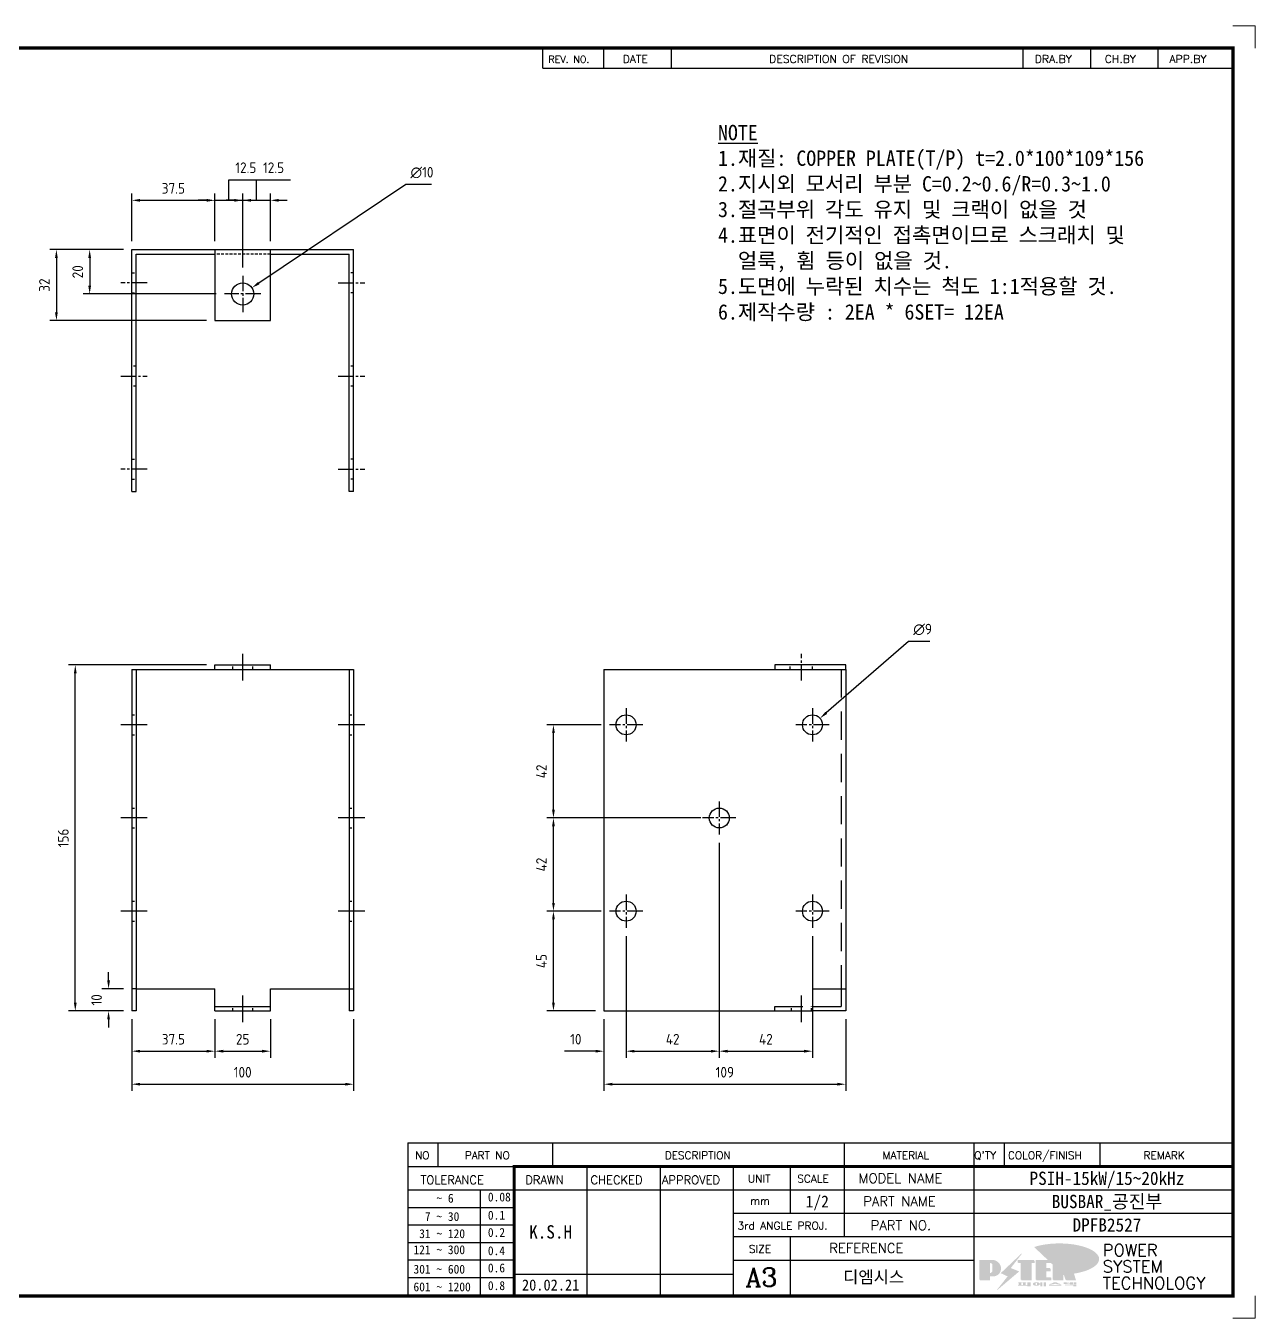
# Model space of a CAD drawing. Header units: millimetres. Extents: x 24815 to 37444, y -10619 to 6020.
# Drawn here: x 27883 to 28437, y -7723 to -7140 of the extents above; entities that cross this region are included whole.
import ezdxf
from ezdxf.enums import TextEntityAlignment as Align

# ---------------------------------------------------------------- set-up
doc = ezdxf.new("R2010")
doc.units = ezdxf.units.MM
for name, pattern in [('CENTER', [50.8, 31.75, -6.35, 6.35, -6.35]), ('CENTER1', [10, 7, -1, 1, -1]), ('HIDDEN', [9.525, 6.35, -3.175]), ('HIDDENX2', [19.05, 12.7, -6.35])]:
    doc.linetypes.add(name, pattern=pattern)
doc.layers.add('FORMAT-1', color=7, linetype='Continuous')
doc.layers.add('line', color=3, linetype='Continuous')
doc.styles.add('HAN', font='')
doc.styles.add('RC', font='ROMANC.SHX')
doc.styles.add('ROMANT', font='romant')
doc.styles.get("Standard").update_dxf_attribs({"font": 'ISOCP.SHX', "bigfont": 'WHGTXT.SHX'})
doc.styles.get('HAN').set_extended_font_data('GulimChe')
doc.dimstyles.new('PS-1.5', dxfattribs={"dimscale": 1.5, "dimtxt": 3.2, "dimasz": 2.5, "dimexe": 2, "dimexo": 2.5, "dimgap": 2, "dimtad": 1, "dimtoh": 1, "dimrnd": 0.05, "dimzin": 12, "dimdsep": 46, "dimtxsty": 'Standard', "dimcen": 0, "dimclrt": 2, "dimazin": 3, "dimtfac": 1, "dimtofl": 0, "dimtmove": 0, "dimatfit": 3, "dimfxl": 0.18, "dimtolj": 1, "dimtzin": 0, "dimarcsym": 0})

# ---------------------------------------------------------------- blocks, each defined once
blk = doc.blocks.new('new LOGO')
at = {"layer": 'line'}
h = blk.add_hatch(color=250, dxfattribs=at)
h.paths.add_polyline_path([(44.5, 69.4), (46.6, 69.4, -0.129793), (52, 68, 0.221832), (43.6, 71.9), (41.5, 71.9), (41.5, 27.9), (43.6, 27.9, 0.02048), (44.5, 28)], flags=17)
h.paths.add_polyline_path([(44.5, 13.9), (57.3, 13.9, 0.72362), (77.1, 73.9, -0.679777), (54.3, 16.4), (41.5, 16.4), (41.5, -0.1), (3, -0.1), (3, -2.6), (44.5, -2.6)])
h.paths.add_polyline_path([(117.9, 14.2), (71.5, -44.4), (77.1, -39.6), (120.8, 15.6), (92, 28.9), (173.3, 106), (177.5, 111.4), (89.1, 27.6)])
h.paths.add_polyline_path([(162.7, 71.9), (162.7, 69.4), (172.5, 69.4), (172.5, 71.9)], flags=17)
h.paths.add_polyline_path([(217.7, 69.4), (230.5, 69.4), (230.5, 80.4), (227.5, 80.4), (227.5, 71.9), (214.7, 71.9), (214.7, -0.1), (175.5, -0.1), (175.5, -2.6), (217.7, -2.6)])
h.paths.add_polyline_path([(297.8, 46.6), (294.8, 46.6), (294.8, 37.4), (276, 37.4), (276, 10.9), (279, 10.9), (279, 34.9), (297.8, 34.9)])
h.paths.add_polyline_path([(300, 8.4), (297, 8.4), (297, -0.1), (237.5, -0.1), (237.5, -2.6), (300, -2.6)])
h.paths.add_polyline_path([(297.8, 80.4), (294.8, 80.4), (294.8, 71.9), (276, 71.9), (276, 49.1), (279, 49.1), (279, 69.4), (297.8, 69.4)])
h.paths.add_polyline_path([(350.2, 80.4), (347.2, 80.4), (347.2, 61.6), (350.2, 63.5)])
h.paths.add_polyline_path([(350.2, 26.7), (347.2, 35.2), (347.2, -0.1), (308.5, -0.1), (308.5, -2.6), (350.2, -2.6)])
h.paths.add_polyline_path([(402.7, 80.4), (396.5, 80.4), (379.6, 66.8), (400.5, -0.1), (361.8, -0.1), (362.7, -2.6), (403.5, -2.6), (382.6, 64.3)])
blk.add_hatch(color=5, dxfattribs=at).paths.add_polyline_path([(166.3, 35), (131, 49), (180.4, 112.7), (92, 28.9), (120.8, 15.6), (74.4, -43)])
h = blk.add_hatch(color=253, dxfattribs=at)
edge = h.paths.add_edge_path()
edge.add_ellipse((333.9, 86.4), major_axis=(-165.9, 0), ratio=0.39426, start_angle=111.5127, end_angle=334.469)
edge.add_ellipse((314.1, 81.2), major_axis=(-153.7, 0), ratio=0.40699, start_angle=121.3066, end_angle=327.7437, ccw=False)
edge.add_line((394, 27.8), (394.7, 25.6))
h = blk.add_hatch(color=1, dxfattribs=at)
h.paths.add_polyline_path([(41.5, 16.4), (54.3, 16.4, 1), (54.3, 82.9), (0, 82.9), (0, -0.1), (41.5, -0.1)])
h.paths.add_polyline_path([(41.5, 27.9), (41.5, 71.9), (43.6, 71.9, -0.414214), (54.6, 60.9), (54.6, 38.9, -0.414214), (43.6, 27.9)], flags=16)
h.paths.add_polyline_path([(214.7, 71.9), (227.5, 71.9), (227.5, 82.9), (159.7, 82.9), (159.7, 71.9), (172.5, 71.9), (172.5, -0.1), (214.7, -0.1)])
h.paths.add_polyline_path([(276, 37.4), (294.8, 37.4), (294.8, 49.1), (276, 49.1), (276, 71.9), (294.8, 71.9), (294.8, 82.9), (234.5, 82.9), (234.5, -0.1), (297, -0.1), (297, 10.9), (276, 10.9)])
h.paths.add_polyline_path([(347.2, 35.2), (359.7, -0.1), (400.5, -0.1), (379.6, 66.8), (399.7, 82.9), (380.6, 82.9), (347.2, 61.6), (347.2, 82.9), (305.5, 82.9), (305.5, -0.1), (347.2, -0.1)])
h = blk.add_hatch(color=250, dxfattribs=at)
edge = h.paths.add_edge_path()
edge.add_ellipse((237.8, -17.6), major_axis=(-14.3, 0), ratio=0.526336, start_angle=192.2456, end_angle=269.0748)
edge.add_line((238.1, -10.1), (237.6, -10.1))
edge.add_ellipse((237.8, -17.6), major_axis=(-14.3, 0), ratio=0.526336, start_angle=270.9252, end_angle=449.0748)
edge.add_line((237.6, -25.1), (238.1, -25.1))
edge.add_ellipse((237.8, -17.6), major_axis=(-14.3, 0), ratio=0.526336, start_angle=450.9252, end_angle=527.7544)
edge.add_line((251.7, -19.2), (254.1, -19.2))
edge.add_line((254.1, -19.2), (254.1, -27.1))
edge.add_line((254.1, -27.1), (263.1, -27.1))
edge.add_line((263.1, -27.1), (263.1, -10.1))
edge.add_line((263.1, -10.1), (254.1, -10.1))
edge.add_line((254.1, -10.1), (254.1, -16))
edge.add_line((254.1, -16), (251.7, -16))
h.paths.add_polyline_path([(241, -16.4), (241, -18.7, -1), (234.4, -18.7), (234.4, -16.4, -1)], flags=16)
h.paths.add_polyline_path([(278.2, -10.1), (268.1, -10.1), (268.1, -27.1), (278.2, -27.1)])
h.paths.add_polyline_path([(310.3, -10.1), (310.3, -11.1, -0.157169), (289.3, -17.5), (294, -19.9, 0.128407), (316.3, -15.9, 0.128407), (338.6, -19.9), (343.3, -17.5, -0.157169), (322.2, -11.1), (322.2, -10.1)])
h.paths.add_polyline_path([(342.1, -25.1), (342.1, -22.3), (290.4, -22.3), (290.4, -25.1)])
h.paths.add_polyline_path([(352, -10.1), (352, -16.2, 0.414214), (354, -18.2), (378.7, -18.2), (378.7, -19.6), (390.2, -19.6), (390.2, -10.1), (378.7, -10.1), (378.7, -13.6), (374.7, -13.6), (374.7, -15.1), (378.7, -15.1), (378.7, -16.2), (364.7, -16.2), (364.7, -15.1), (371.2, -15.1), (371.2, -13.6), (364.7, -13.6), (364.7, -12.6), (374.7, -12.6), (374.7, -10.1)])
h.paths.add_polyline_path([(393.8, -10.1), (393.8, -19.6), (405, -19.6), (405, -10.1)])
h.paths.add_polyline_path([(405, -27.1), (405, -20.9), (356.8, -20.9), (356.8, -23), (391.8, -23), (391.8, -27.1)])
h.paths.add_polyline_path([(200.4, -10.1), (200.4, -22.3), (193.2, -22.3), (193.2, -12.6), (196.6, -12.6), (196.6, -10.1), (161, -10.1), (161, -12.6), (164.5, -12.6), (164.5, -22.3), (161, -22.3), (161, -25.1), (200.4, -25.1), (200.4, -27.1), (213.9, -27.1), (213.9, -10.1)])
h.paths.add_polyline_path([(182, -12.6), (175.6, -12.6), (175.6, -22.3), (182, -22.3)], flags=17)
blk = doc.blocks.new('format-3')
at = {"color": 3, "lineweight": 9}
for p, q in [((414.5, 291.3), (419.5, 291.3)), ((419.5, 286.3), (419.5, 291.3)), ((419.5, 5), (419.5, 0)), ((414.5, 0), (419.5, 0))]:
    blk.add_line(p, q, dxfattribs=at)
at = {"color": 180}
for p, q in [((258.97, 281.75), (258.97, 286.3)), ((272.71, 281.75), (272.71, 286.3)), ((287.94, 281.75), (287.94, 286.3)), ((367.22, 281.75), (367.22, 286.3)), ((382.45, 281.75), (382.45, 286.3)), ((397.61, 281.75), (397.61, 286.3)), ((258.97, 281.75), (414.5, 281.75)), ((228.5, 39.49), (228.5, 5)), ((228.5, 39.49), (414.5, 39.49)), ((235.29, 39.49), (235.29, 34.21)), ((261.24, 34.21), (261.24, 39.49)), ((326.9, 39.49), (326.9, 34.21)), ((356.11, 39.49), (356.11, 34.21)), ((362.93, 39.49), (362.93, 34.21)), ((384.48, 39.49), (384.48, 34.21)), ((228.5, 34.21), (252.48, 34.21)), ((268.96, 5), (268.96, 34.21)), ((285.45, 5), (285.45, 34.21)), ((301.94, 5), (301.94, 34.21)), ((314.72, 34.21), (314.72, 23.65)), ((326.9, 34.21), (326.9, 18.37)), ((356.11, 34.21), (356.11, 5)), ((228.5, 28.93), (252.48, 28.93)), ((244.89, 5.23), (244.89, 28.93)), ((252.48, 28.93), (414.5, 28.93)), ((228.5, 24.98), (252.48, 24.98)), ((301.94, 23.65), (414.5, 23.65)), ((228.5, 21.03), (252.48, 21.03)), ((301.94, 18.37), (414.5, 18.37)), ((314.72, 18.37), (314.72, 5)), ((228.5, 17.08), (252.48, 17.08)), ((228.5, 13.13), (252.48, 13.13)), ((301.94, 13.09), (356.11, 13.09)), ((228.5, 9.18), (252.48, 9.18)), ((252.48, 9.95), (301.94, 9.95))]:
    blk.add_line(p, q, dxfattribs=at)
at = {"const_width": 0.7}
blk.add_lwpolyline([(252.48, 5), (252.48, 34.21), (414.5, 34.21)], dxfattribs=at)
at = {"layer": 'FORMAT-1', "const_width": 0.7}
blk.add_lwpolyline([(13, 5), (13, 286.3), (414.5, 286.3), (414.5, 5)], close=True, dxfattribs=at)
at = {"xscale": 0.05400000000000027, "yscale": 0.05400000000000027, "zscale": 0.05400000000000027}
blk.add_blockref('new LOGO', (357.35, 8.65), dxfattribs=at)
at = {"color": 2}
for s, height, style, p in [('REV. NO.', 1.56, 'RC', (260.23, 282.95)), ('DATE', 1.788, 'RC', (276.95, 282.94)), ('DESCRIPTION OF REVISION', 1.7875, 'RC', (309.98, 282.94)), ('DRA.BY', 1.788, 'RC', (369.83, 282.94)), ('CH.BY', 1.788, 'RC', (385.59, 282.94)), ('APP.BY', 1.788, 'RC', (400.18, 282.94)), ('COLOR/FINISH', 1.7424, 'RC', (363.8, 35.83)), ('NO', 1.742, 'RC', (230.16, 35.83)), ('PART NO', 1.742, 'RC', (241.36, 35.83)), ('DESCRIPTION', 1.7424, 'RC', (286.43, 35.83)), ('MATERIAL', 1.742, 'RC', (335.52, 35.83)), ("Q'TY", 1.742, 'RC', (356.17, 35.83)), ('REMARK', 1.742, 'RC', (394.37, 35.83)), (' TOLERANCE', 1.9, 'RC', (230.11, 30.22)), ('DRAWN', 1.9, 'RC', (255, 30.22)), ('CHECKED', 1.9, 'RC', (269.71, 30.22)), ('APPROVED', 1.9, 'RC', (285.8, 30.22)), ('UNIT', 1.742, 'RC', (305.19, 30.55)), ('SCALE', 1.742, 'RC', (316.32, 30.55)), ('MODEL NAME', 2.178, 'RC', (330.12, 30.46)), ('    ~ 6', 2, 'HAN', (229.8, 26.03)), ('0.08', 2, 'HAN', (246.57, 26.31)), ('mm', 1.742, 'RC', (305.67, 25.56)), ('PART NAME', 2.178, 'RC', (331.17, 25.24)), ('  7 ~ 30', 2, 'HAN', (229.8, 21.91)), ('0.1', 2, 'HAN', (246.57, 22.2)), ('3rd ANGLE PROJ.', 1.7424, 'RC', (302.87, 19.97)), ('PART NO.', 2.178, 'RC', (332.84, 19.85)), (' 31 ~ 120', 2, 'HAN', (229.8, 18.04)), ('0.2', 2, 'HAN', (246.57, 18.32)), ('121 ~ 300', 2, 'HAN', (229.8, 14.42)), ('0.4', 2, 'HAN', (246.57, 14.2)), ('SIZE', 1.742, 'RC', (305.39, 14.71)), ('REFERENCE', 2.178, 'RC', (323.52, 14.69)), ('301 ~ 600', 2, 'HAN', (229.8, 10.04)), ('0.6', 2, 'HAN', (246.57, 10.32)), ('601 ~ 1200', 2, 'HAN', (229.8, 6.05)), ('0.8', 2, 'HAN', (246.57, 6.33))]:
    blk.add_text(s, height=height, dxfattribs=dict(at, style=style)).set_placement(p)
at = {"style": 'ROMANT'}
for s, p in [('POWER', (385.15, 13.96)), ('SYSTEM', (385.15, 10.31)), ('TECHNOLOGY', (385.15, 6.56))]:
    blk.add_text(s, height=2.7, dxfattribs=at).set_placement(p)
at = {"color": 2, "lineweight": 25, "style": 'RC'}
blk.add_text('A3', height=4.182, dxfattribs=at).set_placement((304.61, 7.14))
at = {"style": 'HAN'}
for tag, height, p in [('MODEL-NAME', 3, (386.1, 31.53)), ('SCALE', 2.7, (320.81, 26.29)), ('PART-NAME', 3, (386.1, 26.29)), ('DRA-BY', 3, (260.72, 19.44)), ('CH-BY', 3, (277.21, 19.44)), ('APP-BY', 3, (293.7, 19.44)), ('PART-NO', 3, (386.1, 21.01)), ('CH-DATE', 2.5, (277.21, 7.47)), ('관련업체', 3, (333.52, 9.26)), ('DRA-DATE', 2.5, (260.72, 7.47)), ('APP-DATE', 2.5, (293.7, 7.47))]:
    blk.add_attdef(tag, text='', height=height, dxfattribs=at).set_placement(p, align=Align.MIDDLE_CENTER)
blk = doc.blocks.new('*D1315')
at = {"color": 0, "lineweight": -2, "transparency": 16777216}
for p, q in [((27930.33, -7587.98), (27930.33, -7605.36)), ((27967.83, -7587.98), (27967.83, -7605.36)), ((27934.08, -7602.36), (27964.08, -7602.36))]:
    blk.add_line(p, q, dxfattribs=at)
at = {"color": 0, "transparency": 16777216}
for points in [[(27934.08, -7601.74), (27934.08, -7602.99), (27930.33, -7602.36)], [(27964.08, -7601.74), (27964.08, -7602.99), (27967.83, -7602.36)]]:
    blk.add_solid(points, dxfattribs=at)
at = {"layer": 'Defpoints', "color": 0, "transparency": 16777216}
for p in [(27930.33, -7584.23), (27967.83, -7584.23), (27967.83, -7602.36)]:
    blk.add_point(p, dxfattribs=at)
at = {"color": 2, "transparency": 16777216, "insert": (27949.08, -7596.96), "char_height": 4.8, "attachment_point": 5}
blk.add_mtext('\\A1;37.5', dxfattribs=at)
blk = doc.blocks.new('*D1316')
at = {"color": 0, "lineweight": -2, "transparency": 16777216}
for p, q in [((27967.83, -7587.98), (27967.83, -7605.36)), ((27992.83, -7587.98), (27992.83, -7605.36)), ((27971.58, -7602.36), (27989.08, -7602.36))]:
    blk.add_line(p, q, dxfattribs=at)
at = {"color": 0, "transparency": 16777216}
for points in [[(27971.58, -7601.74), (27971.58, -7602.99), (27967.83, -7602.36)], [(27989.08, -7601.74), (27989.08, -7602.99), (27992.83, -7602.36)]]:
    blk.add_solid(points, dxfattribs=at)
at = {"layer": 'Defpoints', "color": 0, "transparency": 16777216}
for p in [(27967.83, -7584.23), (27992.83, -7584.23), (27992.83, -7602.36)]:
    blk.add_point(p, dxfattribs=at)
at = {"color": 2, "transparency": 16777216, "insert": (27980.33, -7596.96), "char_height": 4.8, "attachment_point": 5}
blk.add_mtext('\\A1;25', dxfattribs=at)
blk = doc.blocks.new('*D1317')
at = {"color": 0, "lineweight": -2, "transparency": 16777216}
for p, q in [((27930.33, -7587.98), (27930.33, -7620.25)), ((28030.33, -7587.98), (28030.33, -7620.25)), ((27934.08, -7617.25), (28026.58, -7617.25))]:
    blk.add_line(p, q, dxfattribs=at)
at = {"color": 0, "transparency": 16777216}
for points in [[(27934.08, -7616.62), (27934.08, -7617.87), (27930.33, -7617.25)], [(28026.58, -7616.62), (28026.58, -7617.87), (28030.33, -7617.25)]]:
    blk.add_solid(points, dxfattribs=at)
at = {"layer": 'Defpoints', "color": 0, "transparency": 16777216}
for p in [(27930.33, -7584.23), (28030.33, -7584.23), (28030.33, -7617.25)]:
    blk.add_point(p, dxfattribs=at)
at = {"color": 2, "transparency": 16777216, "insert": (27980.33, -7611.85), "char_height": 4.8, "attachment_point": 5}
blk.add_mtext('\\A1;100', dxfattribs=at)
blk = doc.blocks.new('*D1318')
at = {"color": 0, "lineweight": -2, "transparency": 16777216}
for p, q in [((27919.87, -7570.48), (27919.87, -7566.73)), ((27926.58, -7574.23), (27916.87, -7574.23)), ((27926.58, -7584.23), (27916.87, -7584.23)), ((27919.87, -7587.98), (27919.87, -7591.73))]:
    blk.add_line(p, q, dxfattribs=at)
at = {"color": 0, "transparency": 16777216}
for points in [[(27919.25, -7570.48), (27920.5, -7570.48), (27919.87, -7574.23)], [(27919.25, -7587.98), (27920.5, -7587.98), (27919.87, -7584.23)]]:
    blk.add_solid(points, dxfattribs=at)
at = {"layer": 'Defpoints', "color": 0, "transparency": 16777216}
for p in [(27919.87, -7574.23), (27930.33, -7574.23), (27930.33, -7584.23)]:
    blk.add_point(p, dxfattribs=at)
at = {"color": 2, "transparency": 16777216, "insert": (27914.47, -7579.23), "char_height": 4.8, "attachment_point": 5, "rotation": 90}
blk.add_mtext('\\A1;10', dxfattribs=at)
blk = doc.blocks.new('*D1319')
at = {"color": 0, "lineweight": -2, "transparency": 16777216}
for p, q in [((27964.08, -7428.23), (27901.87, -7428.23)), ((27904.87, -7580.48), (27904.87, -7431.98)), ((27926.58, -7584.23), (27901.87, -7584.23))]:
    blk.add_line(p, q, dxfattribs=at)
at = {"color": 0, "transparency": 16777216}
for points in [[(27904.25, -7431.98), (27905.5, -7431.98), (27904.87, -7428.23)], [(27904.25, -7580.48), (27905.5, -7580.48), (27904.87, -7584.23)]]:
    blk.add_solid(points, dxfattribs=at)
at = {"layer": 'Defpoints', "color": 0, "transparency": 16777216}
for p in [(27904.87, -7428.23), (27967.83, -7428.23), (27930.33, -7584.23)]:
    blk.add_point(p, dxfattribs=at)
at = {"color": 2, "transparency": 16777216, "insert": (27899.47, -7506.23), "char_height": 4.8, "attachment_point": 5, "rotation": 90}
blk.add_mtext('\\A1;156', dxfattribs=at)
blk = doc.blocks.new('*D1320')
at = {"color": 0, "lineweight": -2, "transparency": 16777216}
for p, q in [((28153.16, -7550.48), (28153.16, -7605.36)), ((28143.16, -7587.98), (28143.16, -7605.36)), ((28139.41, -7602.36), (28125.33, -7602.36)), ((28156.91, -7602.36), (28160.66, -7602.36))]:
    blk.add_line(p, q, dxfattribs=at)
at = {"color": 0, "transparency": 16777216}
for points in [[(28139.41, -7601.74), (28139.41, -7602.99), (28143.16, -7602.36)], [(28156.91, -7601.74), (28156.91, -7602.99), (28153.16, -7602.36)]]:
    blk.add_solid(points, dxfattribs=at)
at = {"layer": 'Defpoints', "color": 0, "transparency": 16777216}
for p in [(28153.16, -7546.73), (28143.16, -7584.23), (28153.16, -7602.36)]:
    blk.add_point(p, dxfattribs=at)
at = {"color": 2, "transparency": 16777216, "insert": (28130.49, -7596.96), "char_height": 4.8, "attachment_point": 5}
blk.add_mtext('\\A1;10', dxfattribs=at)
blk = doc.blocks.new('*D1321')
at = {"color": 0, "lineweight": -2, "transparency": 16777216}
for p, q in [((28195.16, -7508.48), (28195.16, -7605.36)), ((28153.16, -7550.48), (28153.16, -7605.36)), ((28156.91, -7602.36), (28191.41, -7602.36))]:
    blk.add_line(p, q, dxfattribs=at)
at = {"color": 0, "transparency": 16777216}
for points in [[(28156.91, -7601.74), (28156.91, -7602.99), (28153.16, -7602.36)], [(28191.41, -7601.74), (28191.41, -7602.99), (28195.16, -7602.36)]]:
    blk.add_solid(points, dxfattribs=at)
at = {"layer": 'Defpoints', "color": 0, "transparency": 16777216}
for p in [(28195.16, -7504.73), (28153.16, -7546.73), (28195.16, -7602.36)]:
    blk.add_point(p, dxfattribs=at)
at = {"color": 2, "transparency": 16777216, "insert": (28174.16, -7596.96), "char_height": 4.8, "attachment_point": 5}
blk.add_mtext('\\A1;42', dxfattribs=at)
blk = doc.blocks.new('*D1322')
at = {"color": 0, "lineweight": -2, "transparency": 16777216}
for p, q in [((28195.16, -7508.48), (28195.16, -7605.36)), ((28237.16, -7550.48), (28237.16, -7605.36)), ((28198.91, -7602.36), (28233.41, -7602.36))]:
    blk.add_line(p, q, dxfattribs=at)
at = {"color": 0, "transparency": 16777216}
for points in [[(28198.91, -7601.74), (28198.91, -7602.99), (28195.16, -7602.36)], [(28233.41, -7601.74), (28233.41, -7602.99), (28237.16, -7602.36)]]:
    blk.add_solid(points, dxfattribs=at)
at = {"layer": 'Defpoints', "color": 0, "transparency": 16777216}
for p in [(28195.16, -7504.73), (28237.16, -7546.73), (28237.16, -7602.36)]:
    blk.add_point(p, dxfattribs=at)
at = {"color": 2, "transparency": 16777216, "insert": (28216.16, -7596.96), "char_height": 4.8, "attachment_point": 5}
blk.add_mtext('\\A1;42', dxfattribs=at)
blk = doc.blocks.new('*D1323')
at = {"color": 0, "lineweight": -2, "transparency": 16777216}
for p, q in [((28143.16, -7587.98), (28143.16, -7620.25)), ((28252.16, -7587.98), (28252.16, -7620.25)), ((28146.91, -7617.25), (28248.41, -7617.25))]:
    blk.add_line(p, q, dxfattribs=at)
at = {"color": 0, "transparency": 16777216}
for points in [[(28146.91, -7616.62), (28146.91, -7617.87), (28143.16, -7617.25)], [(28248.41, -7616.62), (28248.41, -7617.87), (28252.16, -7617.25)]]:
    blk.add_solid(points, dxfattribs=at)
at = {"layer": 'Defpoints', "color": 0, "transparency": 16777216}
for p in [(28143.16, -7584.23, 0), (28252.16, -7584.23), (28252.16, -7617.25)]:
    blk.add_point(p, dxfattribs=at)
at = {"color": 2, "transparency": 16777216, "insert": (28197.66, -7611.85), "char_height": 4.8, "attachment_point": 5}
blk.add_mtext('\\A1;109', dxfattribs=at)
blk = doc.blocks.new('*D1324')
at = {"color": 0, "lineweight": -2, "transparency": 16777216}
for p, q in [((28141.91, -7539.23), (28117.4, -7539.23)), ((28120.4, -7580.48), (28120.4, -7542.98)), ((28139.41, -7584.23), (28117.4, -7584.23))]:
    blk.add_line(p, q, dxfattribs=at)
at = {"color": 0, "transparency": 16777216}
for points in [[(28119.78, -7542.98), (28121.03, -7542.98), (28120.4, -7539.23)], [(28119.78, -7580.48), (28121.03, -7580.48), (28120.4, -7584.23)]]:
    blk.add_solid(points, dxfattribs=at)
at = {"layer": 'Defpoints', "color": 0, "transparency": 16777216}
for p in [(28120.4, -7539.23), (28145.66, -7539.23), (28143.16, -7584.23)]:
    blk.add_point(p, dxfattribs=at)
at = {"color": 2, "transparency": 16777216, "insert": (28115, -7561.73), "char_height": 4.8, "attachment_point": 5, "rotation": 90}
blk.add_mtext('\\A1;45', dxfattribs=at)
blk = doc.blocks.new('*D1325')
at = {"color": 0, "lineweight": -2, "transparency": 16777216}
for p, q in [((28186.91, -7497.23), (28117.4, -7497.23)), ((28120.4, -7535.48), (28120.4, -7500.98)), ((28141.91, -7539.23), (28117.4, -7539.23))]:
    blk.add_line(p, q, dxfattribs=at)
at = {"color": 0, "transparency": 16777216}
for points in [[(28119.78, -7500.98), (28121.03, -7500.98), (28120.4, -7497.23)], [(28119.78, -7535.48), (28121.03, -7535.48), (28120.4, -7539.23)]]:
    blk.add_solid(points, dxfattribs=at)
at = {"layer": 'Defpoints', "color": 0, "transparency": 16777216}
for p in [(28120.4, -7497.23), (28190.66, -7497.23), (28145.66, -7539.23)]:
    blk.add_point(p, dxfattribs=at)
at = {"color": 2, "transparency": 16777216, "insert": (28115, -7518.23), "char_height": 4.8, "attachment_point": 5, "rotation": 90}
blk.add_mtext('\\A1;42', dxfattribs=at)
blk = doc.blocks.new('*D1326')
at = {"color": 0, "lineweight": -2, "transparency": 16777216}
for p, q in [((28141.91, -7455.23), (28117.4, -7455.23)), ((28120.4, -7493.48), (28120.4, -7458.98)), ((28186.91, -7497.23), (28117.4, -7497.23))]:
    blk.add_line(p, q, dxfattribs=at)
at = {"color": 0, "transparency": 16777216}
for points in [[(28119.78, -7458.98), (28121.03, -7458.98), (28120.4, -7455.23)], [(28119.78, -7493.48), (28121.03, -7493.48), (28120.4, -7497.23)]]:
    blk.add_solid(points, dxfattribs=at)
at = {"layer": 'Defpoints', "color": 0, "transparency": 16777216}
for p in [(28120.4, -7455.23), (28145.66, -7455.23), (28190.66, -7497.23)]:
    blk.add_point(p, dxfattribs=at)
at = {"color": 2, "transparency": 16777216, "insert": (28115, -7476.23), "char_height": 4.8, "attachment_point": 5, "rotation": 90}
blk.add_mtext('\\A1;42', dxfattribs=at)
blk = doc.blocks.new('*D1327')
at = {"color": 0, "lineweight": -2, "transparency": 16777216}
for p, q in [((27930.33, -7237.23), (27930.33, -7215.77)), ((27967.83, -7237.23), (27967.83, -7215.77)), ((27934.08, -7218.77), (27964.08, -7218.77))]:
    blk.add_line(p, q, dxfattribs=at)
at = {"color": 0, "transparency": 16777216}
for points in [[(27934.08, -7218.15), (27934.08, -7219.4), (27930.33, -7218.77)], [(27964.08, -7218.15), (27964.08, -7219.4), (27967.83, -7218.77)]]:
    blk.add_solid(points, dxfattribs=at)
at = {"layer": 'Defpoints', "color": 0, "transparency": 16777216}
for p in [(27967.83, -7218.77), (27930.33, -7240.98), (27967.83, -7240.98)]:
    blk.add_point(p, dxfattribs=at)
at = {"color": 2, "transparency": 16777216, "insert": (27949.08, -7213.37), "char_height": 4.8, "attachment_point": 5}
blk.add_mtext('\\A1;37.5', dxfattribs=at)
blk = doc.blocks.new('*D1328')
at = {"color": 0, "lineweight": -2, "transparency": 16777216}
for p, q in [((27974.08, -7218.77), (27974.08, -7209.47)), ((27974.08, -7209.47), (27989.4, -7209.47)), ((27967.83, -7237.23), (27967.83, -7215.77)), ((27980.33, -7249.01), (27980.33, -7215.77)), ((27964.08, -7218.77), (27960.33, -7218.77)), ((27967.83, -7218.77), (27980.33, -7218.77)), ((27984.08, -7218.77), (27987.83, -7218.77))]:
    blk.add_line(p, q, dxfattribs=at)
at = {"color": 0, "transparency": 16777216}
for points in [[(27964.08, -7218.15), (27964.08, -7219.4), (27967.83, -7218.77)], [(27984.08, -7218.15), (27984.08, -7219.4), (27980.33, -7218.77)]]:
    blk.add_solid(points, dxfattribs=at)
at = {"layer": 'Defpoints', "color": 0, "transparency": 16777216}
for p in [(27980.33, -7218.77), (27967.83, -7240.98), (27980.33, -7252.76)]:
    blk.add_point(p, dxfattribs=at)
at = {"color": 2, "transparency": 16777216, "insert": (27981.74, -7204.07), "char_height": 4.8, "attachment_point": 5}
blk.add_mtext('\\A1;12.5', dxfattribs=at)
blk = doc.blocks.new('*D1329')
at = {"color": 0, "lineweight": -2, "transparency": 16777216}
for p, q in [((27986.58, -7218.77), (27986.58, -7209.47)), ((27986.58, -7209.47), (28001.9, -7209.47)), ((27980.33, -7249.01), (27980.33, -7215.77)), ((27992.83, -7237.23), (27992.83, -7215.77)), ((27976.58, -7218.77), (27972.83, -7218.77)), ((27980.33, -7218.77), (27992.83, -7218.77)), ((27996.58, -7218.77), (28000.33, -7218.77))]:
    blk.add_line(p, q, dxfattribs=at)
at = {"color": 0, "transparency": 16777216}
for points in [[(27976.58, -7218.15), (27976.58, -7219.4), (27980.33, -7218.77)], [(27996.58, -7218.15), (27996.58, -7219.4), (27992.83, -7218.77)]]:
    blk.add_solid(points, dxfattribs=at)
at = {"layer": 'Defpoints', "color": 0, "transparency": 16777216}
for p in [(27992.83, -7218.77), (27992.83, -7240.98), (27980.33, -7252.76)]:
    blk.add_point(p, dxfattribs=at)
at = {"color": 2, "transparency": 16777216, "insert": (27994.24, -7204.07), "char_height": 4.8, "attachment_point": 5}
blk.add_mtext('\\A1;12.5', dxfattribs=at)
blk = doc.blocks.new('*D1330')
at = {"color": 0, "lineweight": -2, "transparency": 16777216}
for p, q in [((27926.58, -7240.98), (27908.36, -7240.98)), ((27911.36, -7244.73), (27911.36, -7257.23)), ((27968.35, -7260.98), (27908.36, -7260.98))]:
    blk.add_line(p, q, dxfattribs=at)
at = {"color": 0, "transparency": 16777216}
for points in [[(27910.73, -7244.73), (27911.98, -7244.73), (27911.36, -7240.98)], [(27910.73, -7257.23), (27911.98, -7257.23), (27911.36, -7260.98)]]:
    blk.add_solid(points, dxfattribs=at)
at = {"layer": 'Defpoints', "color": 0, "transparency": 16777216}
for p in [(27930.33, -7240.98), (27911.36, -7260.98), (27972.1, -7260.98)]:
    blk.add_point(p, dxfattribs=at)
at = {"color": 2, "transparency": 16777216, "insert": (27905.96, -7250.98), "char_height": 4.8, "attachment_point": 5, "rotation": 90}
blk.add_mtext('\\A1;20', dxfattribs=at)
blk = doc.blocks.new('*D1331')
at = {"color": 0, "lineweight": -2, "transparency": 16777216}
for p, q in [((27926.58, -7240.98), (27893.36, -7240.98)), ((27896.36, -7244.73), (27896.36, -7269.23)), ((27964.08, -7272.98), (27893.36, -7272.98))]:
    blk.add_line(p, q, dxfattribs=at)
at = {"color": 0, "transparency": 16777216}
for points in [[(27895.73, -7244.73), (27896.98, -7244.73), (27896.36, -7240.98)], [(27895.73, -7269.23), (27896.98, -7269.23), (27896.36, -7272.98)]]:
    blk.add_solid(points, dxfattribs=at)
at = {"layer": 'Defpoints', "color": 0, "transparency": 16777216}
for p in [(27930.33, -7240.98), (27896.36, -7272.98), (27967.83, -7272.98)]:
    blk.add_point(p, dxfattribs=at)
at = {"color": 2, "transparency": 16777216, "insert": (27890.96, -7256.98), "char_height": 4.8, "attachment_point": 5, "rotation": 90}
blk.add_mtext('\\A1;32', dxfattribs=at)
blk = doc.blocks.new('*D1332')
at = {"color": 0, "lineweight": -2, "transparency": 16777216}
for p, q in [((28053.82, -7211.67), (27987.59, -7256.11)), ((28065.46, -7211.67), (28053.82, -7211.67))]:
    blk.add_line(p, q, dxfattribs=at)
at = {"color": 0, "transparency": 16777216}
blk.add_solid([(27987.24, -7255.59), (27987.94, -7256.63), (27984.48, -7258.2)], dxfattribs=at)
at = {"layer": 'Defpoints', "color": 0, "transparency": 16777216}
for p in [(27984.48, -7258.2, 0), (27976.17, -7263.77, 0)]:
    blk.add_point(p, dxfattribs=at)
at = {"color": 2, "transparency": 16777216, "insert": (28061.14, -7206.27), "char_height": 4.8, "attachment_point": 5}
blk.add_mtext('\\A1;∅10', dxfattribs=at)
blk = doc.blocks.new('*D1333')
at = {"color": 0, "lineweight": -2, "transparency": 16777216}
for p, q in [((28280.52, -7417.63), (28243.39, -7449.83)), ((28290.1, -7417.63), (28280.52, -7417.63))]:
    blk.add_line(p, q, dxfattribs=at)
at = {"color": 0, "transparency": 16777216}
blk.add_solid([(28242.98, -7449.36), (28243.8, -7450.3), (28240.56, -7452.28)], dxfattribs=at)
at = {"layer": 'Defpoints', "color": 0, "transparency": 16777216}
for p in [(28240.56, -7452.28, 0), (28233.76, -7458.18, 0)]:
    blk.add_point(p, dxfattribs=at)
at = {"color": 2, "transparency": 16777216, "insert": (28286.81, -7412.23), "char_height": 4.8, "attachment_point": 5}
blk.add_mtext('\\A1;∅9', dxfattribs=at)

msp = doc.modelspace()

# ---------------------------------------------------------------- linework, layer by layer
at = {"color": 6}
for p, q in [((27930.32653, -7240.98424, -0.0001), (28030.32653, -7240.98424, -0.0001)), ((27930.32653, -7349.98424, -0.0001), (27930.32653, -7240.98424, -0.0001)), ((27967.82653, -7240.98424, -0.0001), (27967.82653, -7272.98424, -0.0001)), ((27992.82653, -7272.98424, -0.0001), (27992.82653, -7240.98424, -0.0001)), ((28030.32653, -7349.98424, -0.0001), (28030.32653, -7240.98424, -0.0001)), ((27932.32653, -7242.98424, -0.0001), (27967.82653, -7242.98424, -0.0001)), ((27932.32653, -7349.98424, -0.0001), (27932.32653, -7242.98424, -0.0001)), ((27992.82653, -7242.98424, -0.0001), (28028.32653, -7242.98424, -0.0001)), ((28028.32653, -7349.98424, -0.0001), (28028.32653, -7242.98424, -0.0001)), ((27967.82653, -7272.98424, -0.0001), (27992.82653, -7272.98424, -0.0001)), ((27930.32653, -7349.98424, -0.0001), (27932.32653, -7349.98424, -0.0001)), ((28030.32653, -7349.98424, -0.0001), (28028.32653, -7349.98424, -0.0001)), ((27930.32653, -7430.23249), (27930.32653, -7584.23249)), ((27930.32653, -7430.23249), (28030.32653, -7430.23249)), ((27932.32653, -7430.23249), (27932.32653, -7584.23249)), ((27967.82653, -7428.23249), (27992.82653, -7428.23249)), ((27967.82653, -7430.23249), (27967.82653, -7428.23249)), ((27992.82653, -7430.23249), (27992.82653, -7428.23249)), ((28028.32653, -7430.23249), (28028.32653, -7584.23249)), ((28030.32653, -7430.23249), (28030.32653, -7584.23249)), ((28143.156, -7430.23249, -0.00071), (28143.156, -7584.23249, -0.00071)), ((28143.156, -7430.23249), (28252.156, -7430.23249)), ((28252.156, -7428.23249, -0.00071), (28220.156, -7428.23249, -0.00071)), ((28220.156, -7428.23249, -0.00071), (28220.156, -7430.23249, -0.00071)), ((28252.156, -7430.23249, -0.00071), (28252.156, -7428.23249, -0.00071)), ((28252.156, -7430.23249, -0.00071), (28252.156, -7574.23249, -0.00071)), ((27932.32653, -7574.23249), (27967.82653, -7574.23249)), ((27967.82653, -7584.23249), (27967.82653, -7574.23249)), ((27992.82653, -7574.23249), (28028.32653, -7574.23249)), ((27992.82653, -7584.23249), (27992.82653, -7574.23249)), ((28237.156, -7574.23249, -0.00071), (28252.156, -7574.23249, -0.00071)), ((28237.156, -7574.23249, -0.00071), (28237.156, -7584.23249, -0.00071)), ((28250.156, -7574.23249), (28250.156, -7582.23249)), ((28252.156, -7574.23249), (28252.156, -7584.23249)), ((27932.32653, -7584.23249), (27930.32653, -7584.23249)), ((27967.82653, -7582.23249), (27992.82653, -7582.23249)), ((27967.82653, -7584.23249), (27992.82653, -7584.23249)), ((28030.32653, -7584.23249), (28028.32653, -7584.23249)), ((28143.156, -7584.23249, -0.00071), (28237.156, -7584.23249, -0.00071)), ((28237.156, -7582.23249), (28250.156, -7582.23249)), ((28252.156, -7584.23249), (28237.156, -7584.23249))]:
    msp.add_line(p, q, dxfattribs=at)
at = {"color": 2, "linetype": 'HIDDEN', "ltscale": 0.2}
for p, q in [((27992.82653, -7242.98424, -0.0001), (27967.82653, -7242.98424, -0.0001)), ((27930.32997, -7251.48424, -0.0001), (27932.32997, -7251.48424, -0.0001)), ((28030.32653, -7251.48424, -0.0001), (28028.32653, -7251.48424, -0.0001)), ((27930.32653, -7260.48424, -0.0001), (27932.32653, -7260.48424, -0.0001)), ((28030.32997, -7260.48424, -0.0001), (28028.32997, -7260.48424, -0.0001)), ((27932.32653, -7293.48424, -0.0001), (27930.32653, -7293.48424, -0.0001)), ((28030.32653, -7293.48424, -0.0001), (28028.32653, -7293.48424, -0.0001)), ((27932.32653, -7302.48424, -0.0001), (27930.32653, -7302.48424, -0.0001)), ((28030.32653, -7302.48424, -0.0001), (28028.32653, -7302.48424, -0.0001)), ((27930.32653, -7335.48424, -0.0001), (27932.32653, -7335.48424, -0.0001)), ((28030.32997, -7335.48424, -0.0001), (28028.32997, -7335.48424, -0.0001)), ((27930.32653, -7344.48424, -0.0001), (27932.32653, -7344.48424, -0.0001)), ((28030.32997, -7344.48424, -0.0001), (28028.32997, -7344.48424, -0.0001)), ((27975.82653, -7430.23249, -0.00001), (27975.82653, -7428.23249, -0.00001)), ((27984.82653, -7430.23249, -0.00001), (27984.82653, -7428.23249, -0.00001)), ((28227.156, -7430.23249, -0.00071), (28227.156, -7428.23249, -0.00071)), ((28237.156, -7430.23249, -0.00071), (28237.156, -7428.23249, -0.00071)), ((27930.32653, -7450.73249), (27932.32653, -7450.73249)), ((28028.32653, -7450.73249), (28030.32653, -7450.73249)), ((27930.32653, -7459.73249), (27932.32653, -7459.73249)), ((28028.32653, -7459.73249), (28030.32653, -7459.73249)), ((27930.32653, -7492.73249), (27932.32653, -7492.73249)), ((28028.32653, -7492.73249), (28030.32653, -7492.73249)), ((27930.32653, -7501.73249), (27932.32653, -7501.73249)), ((28028.32653, -7501.73249), (28030.32653, -7501.73249)), ((27930.32653, -7534.73249), (27932.32653, -7534.73249)), ((28028.32653, -7534.73249), (28030.32653, -7534.73249)), ((27930.32653, -7543.73249), (27932.32653, -7543.73249)), ((28028.32653, -7543.73249), (28030.32653, -7543.73249)), ((27975.82653, -7584.23249, -0.00001), (27975.82653, -7582.23249, -0.00001)), ((27984.82653, -7584.23249, -0.00001), (27984.82653, -7582.23249, -0.00001)), ((28227.656, -7584.23249, -0.00001), (28227.656, -7582.23249, -0.00001)), ((28236.656, -7584.23249, -0.00001), (28236.656, -7582.23249, -0.00001))]:
    msp.add_line(p, q, dxfattribs=at)
at = {"color": 1, "linetype": 'CENTER1'}
for p, q in [((27980.32653, -7252.75782, -0.0001), (27980.32653, -7269.21065, -0.0001)), ((27937.32653, -7255.98424, -0.0001), (27925.32653, -7255.98424, -0.0001)), ((28023.32997, -7255.98424, -0.0001), (28035.32997, -7255.98424, -0.0001)), ((27988.55294, -7260.98424, -0.0001), (27972.10012, -7260.98424, -0.0001)), ((27925.32653, -7297.98424, -0.0001), (27937.32653, -7297.98424, -0.0001)), ((28023.32653, -7297.98424, -0.0001), (28035.32653, -7297.98424, -0.0001)), ((27937.32653, -7339.98424, -0.0001), (27925.32653, -7339.98424, -0.0001)), ((28023.32997, -7339.98424, -0.0001), (28035.32997, -7339.98424, -0.0001)), ((28232.156, -7435.23249, -0.00071), (28232.156, -7423.23249, -0.00071)), ((28153.156, -7447.73249, -0.00071), (28153.156, -7462.73249, -0.00071)), ((28237.156, -7447.73249, -0.00071), (28237.156, -7462.73249, -0.00071)), ((28160.656, -7455.23249, -0.00071), (28145.656, -7455.23249, -0.00071)), ((28244.656, -7455.23249, -0.00071), (28229.656, -7455.23249, -0.00071)), ((28195.156, -7489.73249, -0.00071), (28195.156, -7504.73249, -0.00071)), ((28202.656, -7497.23249, -0.00071), (28187.656, -7497.23249, -0.00071)), ((28153.156, -7531.73249, -0.00071), (28153.156, -7546.73249, -0.00071)), ((28237.156, -7531.73249, -0.00071), (28237.156, -7546.73249, -0.00071)), ((28160.656, -7539.23249, -0.00071), (28145.656, -7539.23249, -0.00071)), ((28244.656, -7539.23249, -0.00071), (28229.656, -7539.23249, -0.00071))]:
    msp.add_line(p, q, dxfattribs=at)
at = {"color": 1, "linetype": 'CENTER', "ltscale": 3}
for p, q in [((27980.32653, -7435.23249), (27980.32653, -7423.23249)), ((27937.32653, -7455.23249), (27925.32653, -7455.23249)), ((28035.32653, -7455.23249), (28023.32653, -7455.23249)), ((27937.32653, -7497.23249), (27925.32653, -7497.23249)), ((28035.32653, -7497.23249), (28023.32653, -7497.23249)), ((27937.32653, -7539.23249), (27925.32653, -7539.23249)), ((28035.32653, -7539.23249), (28023.32653, -7539.23249)), ((27980.32653, -7589.23249), (27980.32653, -7577.23249)), ((28232.156, -7589.23249), (28232.156, -7577.23249))]:
    msp.add_line(p, q, dxfattribs=at)
at = {"color": 2, "linetype": 'HIDDENX2'}
for p, q in [((28250.156, -7430.23249, -0.00071), (28250.156, -7574.23249, -0.00071)), ((28220.156, -7584.23249), (28220.156, -7582.23249)), ((28220.156, -7582.23249), (28237.156, -7582.23249))]:
    msp.add_line(p, q, dxfattribs=at)
at = {"color": 2}
for p, q in [((27932.32653, -7574.23249), (27930.32653, -7574.23249)), ((28028.32653, -7574.23249), (28030.32653, -7574.23249))]:
    msp.add_line(p, q, dxfattribs=at)
at = {"color": 6}
for centre, radius in [((27980.32653, -7260.98424, -0.0001), 5), ((28153.156, -7455.23249, -0.00071), 4.5), ((28237.156, -7455.23249, -0.00071), 4.5), ((28195.156, -7497.23249, -0.00071), 4.5), ((28153.156, -7539.23249, -0.00071), 4.5), ((28237.156, -7539.23249, -0.00071), 4.5)]:
    msp.add_circle(centre, radius, dxfattribs=at)

# ---------------------------------------------------------------- block references
ref = msp.add_blockref('format-3', (27597.70028, -7722.71426), dxfattribs=dict(xscale=2, yscale=2, zscale=2))
ref.add_attrib('DRA-DATE', '20.02.21', dxfattribs={"height": 5, "style": 'HAN'}).set_placement((28119.14035, -7707.76426), align=Align.MIDDLE_CENTER)
ref.add_attrib('DRA-BY', 'K.S.H', dxfattribs={"height": 6, "style": 'HAN'}).set_placement((28119.14035, -7683.83002), align=Align.MIDDLE_CENTER)
ref.add_attrib('MODEL-NAME', 'PSIH-15kW/15~20kHz', dxfattribs={"lineweight": 35, "height": 6, "style": 'HAN'}).set_placement((28369.89125, -7659.66404), align=Align.MIDDLE_CENTER)
ref.add_attrib('PART-NAME', 'BUSBAR_공진부', dxfattribs={"lineweight": 35, "height": 6, "style": 'HAN'}).set_placement((28369.89125, -7670.12578), align=Align.MIDDLE_CENTER)
ref.add_attrib('PART-NO', 'DPFB2527', dxfattribs={"lineweight": 35, "height": 6, "style": 'HAN'}).set_placement((28369.89125, -7680.68578), align=Align.MIDDLE_CENTER)
ref.add_attrib('SCALE', '1/2', dxfattribs={"height": 5.4, "style": 'HAN'}).set_placement((28239.31646, -7670.12578), align=Align.MIDDLE_CENTER)
ref.add_attrib('관련업체', '디엠시스', dxfattribs={"height": 5.5, "style": 'HAN'}).set_placement((28264.74688, -7704.18889), align=Align.MIDDLE_CENTER)

# ---------------------------------------------------------------- texts
at = {"color": 2, "insert": (28194.5796, -7184.75544), "char_height": 6.93, "width": 278.9893215, "attachment_point": 1, "style": 'HAN'}
msp.add_mtext('{\\LNOTE\\P}1.재질: COPPER PLATE(T/P) t=2.0*100*109*156\\P2.지시외 모서리 부분 C=0.2~0.6/R=0.3~1.0\\P3.절곡부위 각도 유지 및 크랙이 없을 것\\P4.표면이 전기적인 접촉면이므로 스크래치 및\\P  얼룩, 휨 등이 없을 것.\\P5.도면에 누락된 치수는 척도 1:1적용할 것.\\P{\\C1;6.제작수량 : 2EA * 6SET= 12EA}', dxfattribs=at)

# ---------------------------------------------------------------- dimensions: what is measured, and where the dimension line sits
for base, p1, p2, picture, middle in [((27980.32653, -7218.77424), (27967.82653, -7240.98424), (27980.32653, -7252.75782), '*D1328', (27977.07653, -7204.07283)), ((27992.82653, -7218.77424), (27980.32653, -7252.75782), (27992.82653, -7240.98424), '*D1329', (27989.57653, -7204.07283)), ((28195.156, -7602.36038), (28153.156, -7546.73249), (28195.156, -7504.73249), '*D1321', (28174.156, -7596.95991)), ((28237.156, -7602.36038), (28195.156, -7504.73249), (28237.156, -7546.73249), '*D1322', (28216.156, -7596.95991)), ((27992.82653, -7602.36038), (27967.82653, -7584.23249), (27992.82653, -7584.23249), '*D1316', (27980.32653, -7596.95991))]:
    dim = msp.add_linear_dim(base=base, p1=p1, p2=p2, dimstyle='PS-1.5', override={"dimtmove": 1})
    dim.commit()
    dim.dimension.update_dxf_attribs({"geometry": picture, "text_midpoint": middle})
for p1, p2, picture, middle in [((27976.17472, -7263.77036, -0.0001), (27984.47834, -7258.19812, -0.00009), '*D1332', (28061.14105, -7211.66613)), ((28233.75613, -7458.18052, -0.00076), (28240.55587, -7452.28445, -0.00065), '*D1333', (28286.81039, -7417.63268))]:
    dim = msp.add_diameter_dim_2p(p1=p1, p2=p2, dimstyle='PS-1.5')
    dim.commit()
    dim.dimension.update_dxf_attribs({"geometry": picture, "text_midpoint": middle, "dimtype": 163})
for base, p1, p2, picture, middle in [((27967.82653, -7218.77424), (27930.32653, -7240.98424), (27967.82653, -7240.98424), '*D1327', (27949.07653, -7213.37424)), ((27967.82653, -7602.36038), (27930.32653, -7584.23249), (27967.82653, -7584.23249), '*D1315', (27949.07653, -7596.96038)), ((28030.32653, -7617.2498), (27930.32653, -7584.23249), (28030.32653, -7584.23249), '*D1317', (27980.32653, -7611.8498)), ((28252.156, -7617.2498), (28143.156, -7584.23249, -0.00071), (28252.156, -7584.23249), '*D1323', (28197.656, -7611.8498))]:
    dim = msp.add_linear_dim(base=base, p1=p1, p2=p2, dimstyle='PS-1.5')
    dim.commit()
    dim.dimension.update_dxf_attribs({"geometry": picture, "text_midpoint": middle})
for base, p1, p2, picture, middle in [((27896.35708, -7272.98424), (27930.32653, -7240.98424), (27967.82653, -7272.98424), '*D1331', (27890.9566, -7256.98424)), ((27911.35708, -7260.98424), (27930.32653, -7240.98424), (27972.10012, -7260.98424), '*D1330', (27905.9566, -7250.98424)), ((27904.87471, -7428.23249), (27930.32653, -7584.23249), (27967.82653, -7428.23249), '*D1319', (27899.47471, -7506.23249)), ((28120.40242, -7539.23249), (28143.156, -7584.23249), (28145.656, -7539.23249), '*D1324', (28115.00242, -7561.73249))]:
    dim = msp.add_linear_dim(base=base, p1=p1, p2=p2, angle=90, dimstyle='PS-1.5')
    dim.commit()
    dim.dimension.update_dxf_attribs({"geometry": picture, "text_midpoint": middle})
for base, p1, p2, picture, middle in [((28120.40242, -7455.23249), (28190.656, -7497.23249), (28145.656, -7455.23249), '*D1326', (28115.00195, -7476.23249)), ((28120.40242, -7497.23249), (28145.656, -7539.23249), (28190.656, -7497.23249), '*D1325', (28115.00195, -7518.23249))]:
    dim = msp.add_linear_dim(base=base, p1=p1, p2=p2, angle=90, dimstyle='PS-1.5', override={"dimtmove": 1})
    dim.commit()
    dim.dimension.update_dxf_attribs({"geometry": picture, "text_midpoint": middle})
dim = msp.add_linear_dim(base=(28153.156, -7602.36038), p1=(28143.156, -7584.23249), p2=(28153.156, -7546.73249), dimstyle='PS-1.5')
dim.commit()
dim.dimension.update_dxf_attribs({"geometry": '*D1320', "text_midpoint": (28130.49411, -7602.36038), "dimtype": 160})
dim = msp.add_linear_dim(base=(27919.87471, -7574.23249), p1=(27930.32653, -7584.23249), p2=(27930.32653, -7574.23249), angle=90, dimstyle='PS-1.5')
dim.commit()
dim.dimension.update_dxf_attribs({"geometry": '*D1318', "text_midpoint": (27919.87471, -7579.23249), "dimtype": 160})

doc.saveas('drawing.dxf')
